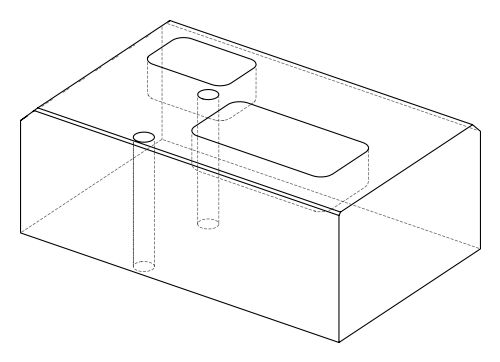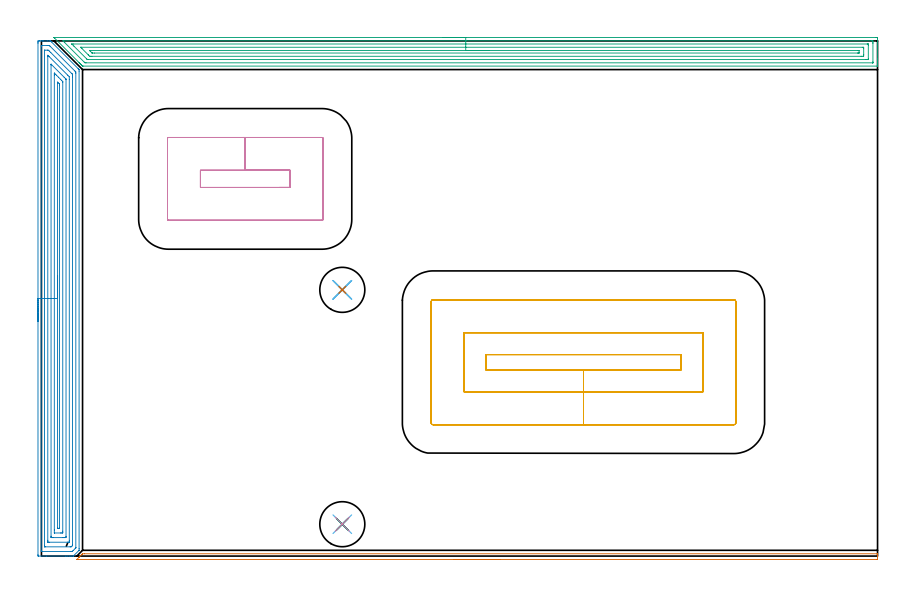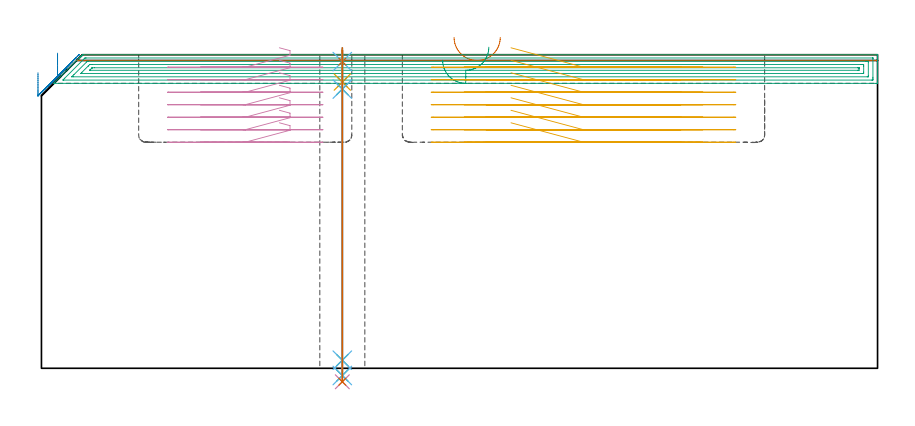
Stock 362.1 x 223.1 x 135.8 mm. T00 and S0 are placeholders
(PLAN: 13 operations, 8 tool changes, 50.3 min)
(1 AREA_MILL | FG_CHAMFER_SURFACE | UGT0205_001 | 2.92 min | 1087 mm3)
(2 AREA_MILL_1 | FG_CHAMFER_SURFACE_1 | UGT0205_001 | 12.48 min | 35335 mm3)
(3 AREA_MILL_2 | FG_CHAMFER_SURFACE_2 | UGT0205_001 | 14.25 min | 26768 mm3)
(4 MILL_RECTANGULAR_POCKET | POCKET_RECTANGULAR_STRAIGHT | NXT0201_007 | Follow Part, ap 6.25, ae 75% | 5.32 min | 207031 mm3)
(5 MILL_RECTANGULAR_POCKET_1 | POCKET_RECTANGULAR_STRAIGHT_1 | NXT0201_007 | Follow Part, ap 6.25, ae 75% | 12.64 min | 463615 mm3)
(6 SPOT_DRILL | STEP1HOLE | NXT0321_9005460120000 | 0.05 min | 156 mm3)
(7 SPOT_DRILL_1 | STEP1HOLE_1 | NXT0321_9005460120000 | 0.05 min | 165 mm3)
(8 DRILL_BLIND_HOLE_INTO_CENTER | STEP1HOLE | UGT0301_198 | 0.06 min | 459 mm3)
(9 GUN_DRILL_THROUGH_HOLE | STEP1HOLE | UGT0307_003 | 0.65 min | 4767 mm3)
(10 SPADE_DRILL_TO_ENLARGE_THROUGH_HOLE | STEP1HOLE | UGT0306_010 | 0.58 min | 35128 mm3)
(11 DRILL_BLIND_HOLE_INTO_CENTER_1 | STEP1HOLE_1 | UGT0301_198 | 0.06 min | 403 mm3)
(12 GUN_DRILL_THROUGH_HOLE_1 | STEP1HOLE_1 | UGT0307_003 | 0.65 min | 4789 mm3)
(13 SPADE_DRILL_TO_ENLARGE_THROUGH_HOLE_1 | STEP1HOLE_1 | UGT0306_010 | 0.58 min | 35163 mm3)
(TOOL UGT0205_001 | Chamfer Mill 20 x 3 x 45 deg. | D20 FL50 Z2)
(TOOL NXT0201_007 | ENDMILL 25mm [R216.25-25050GCK54P 1620] | D25 R3 FL54 Z5)
(TOOL NXT0321_9005460120000 | NC Spot Drill, 142deg, 12mm, Carbide, Uncoated | D12 PA142 FL30 Z2)
(TOOL UGT0301_198 | Twist Drill 7.9 mm | D7.9 PA118 FL73 Z2)
(TOOL UGT0307_003 | Gun Drill 7 mm | D7 PA130 FL24 Z1)
(TOOL UGT0306_010 | Spade Drill 19.5mm | D19.5 PA132 FL10 Z2)
(OP 1 AREA_MILL)
G17 G21 G94 G90
T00 M6
G54
G17 G0 G90 X198.7 Y-1.5 S1061 M3
G43 Z145.8 H0
Z143.3
G94 G1 X198.662 Z142.428 F250.
X198.548 Z141.564
X198.359 Z140.712
X198.097 Z139.88
X197.763 Z139.074
X197.36 Z138.3
X196.892 Z137.564
X196.361 Z136.872
X195.771 Z136.229
X195.128 Z135.64
X194.436 Z135.109
X193.7 Z134.64
X192.926 Z134.237
X192.12 Z133.903
X191.288 Z133.641
X190.437 Z133.452
X189.572 Z133.338
X188.7 Z133.3
X15.782
X15.466 Y-1.498 Z133.302
X15.314 Y-1.494 Z133.305
X15.308 Y-1.492 Z133.307
X16.257 Y-0.542 Z134.256
X16.359 Y-0.439 Z134.357
X16.549 Y-0.25 Z134.548
X17.425 Y0.626 Z135.424
X17.548 Y0.748 Z135.547
X17.699 Y0.898 Z135.696
X17.798 Y0.994 Z135.791
X18.592 Y1. Z135.8
X361.934
X362.09 Y0.998 Z135.789
X362.097 Y0.863 Z135.656
X362.1 Y0.722 Z135.521
Y0.402 Z135.201
Y-0.25 Z134.545
X362.099 Y-1.45 Z133.346
X362.097 Y-1.491 Z133.305
X361.743 Y-1.5 Z133.3
X188.7
X187.829 Z133.338
X186.964 Z133.452
X186.112 Z133.641
X185.28 Z133.903
X184.474 Z134.237
X183.7 Z134.64
X182.964 Z135.109
X182.272 Z135.64
X181.629 Z136.229
X181.04 Z136.872
X180.509 Z137.564
X180.04 Z138.3
X179.637 Z139.074
X179.303 Z139.88
X179.041 Z140.712
X178.852 Z141.564
X178.738 Z142.428
X178.7 Z143.3
G0 Z145.8
M5
M2
(OP 2 AREA_MILL_1)
G17 G21 G94 G90
T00 M6
G54
G17 G0 G90 X-1.5 Y101.55 S1061 M3
G43 Z145.8 H0
Z128.
G94 G1 Y101.588 Z127.128 F250.
Y101.702 Z126.264
Y101.891 Z125.412
Y102.153 Z124.58
Y102.487 Z123.774
Y102.89 Z123.
Y103.358 Z122.264
Y103.89 Z121.572
Y104.479 Z120.929
Y105.122 Z120.34
Y105.814 Z119.808
Y106.55 Z119.34
Y107.324 Z118.937
Y108.13 Z118.603
Y108.962 Z118.341
Y109.814 Z118.152
Y110.678 Z118.038
Y111.55 Z118.
Y222.12
X-1.499 Y222.511 Z118.001
X-1.494 Y223.005 Z118.003
X-1.491 Y223.092 Z118.005
X-1.004 Y223.1 Z118.491
X-0.704 Z118.792
X-0.119 Z119.375
X0.481 Z119.979
X0.765 Z120.262
X2.535 Z122.029
X3.387 Z122.887
X3.861 Z123.361
X3.87 Z123.37
X3.898 Y223.09 Z123.397
X3.963 Y223.037 Z123.462
X4.193 Y222.808 Z123.69
X4.304 Y222.697 Z123.801
X15.88 Y211.12 Z135.38
X16.076 Y210.925 Z135.574
X16.246 Y210.754 Z135.741
X16.284 Y210.714 Z135.775
X16.303 Y210.69 Z135.792
X16.3 Y210.034 Z135.8
Y3.262
X16.302 Y2.51 Z135.797
X16.299 Y2.502 Z135.795
X16.295 Y2.493 Z135.791
X16.251 Y2.45 Z135.749
X16.172 Y2.371 Z135.671
X13.944 Y0.143 Z133.442
X13.851 Y0.05 Z133.349
X13.799 Y0.01 Z133.296
X13.751 Y0. Z133.249
X12.834 Z132.333
X12.265 Z131.761
X11.097 Z130.594
X10.496 Z129.99
X2.133 Z121.63
X-1.223 Z118.274
X-1.306 Y0.001 Z118.191
X-1.492 Y0.01 Z118.005
X-1.499 Y0.196 Z117.999
X-1.5 Y0.589 Z118.
Y111.55
X-0.086 Z119.414
X-0.085 Y220.729 Z119.415
X-0.082 Y220.943 Z119.418
X-0.079 Y221.049 Z119.421
X-0.071 Y221.09 Z119.429
X0.029 Y221.093 Z119.529
X0.398 Y221.099 Z119.898
X2.535 Z122.035
X3.054 Y221.097 Z122.554
X3.419 Y221.09 Z122.919
X3.466 Y221.072 Z122.966
X3.517 Y221.026 Z123.017
X3.618 Y220.929 Z123.118
X3.821 Y220.729 Z123.321
X14.516 Y210.034 Z134.016
X14.677 Y209.868 Z134.177
X14.805 Y209.734 Z134.305
X14.879 Y209.654 Z134.379
X14.886 Y209.143 Z134.386
X14.885 Y3.725 Z134.385
X14.884 Y3.618 Z134.384
X14.881 Y3.565 Z134.381
X14.879 Y3.542 Z134.379
X14.867 Y3.528 Z134.367
X14.765 Y3.418 Z134.265
X14.613 Y3.262 Z134.113
X13.72 Y2.371 Z133.22
X13.429 Y2.09 Z132.929
X13.332 Y2.01 Z132.832
X13.15 Y2.007 Z132.65
X12.633 Y2.001 Z132.133
X0.248 Z119.748
X0.033 Y2.006 Z119.533
X-0.057 Y2.01 Z119.443
X-0.079 Y2.02 Z119.421
X-0.081 Y2.06 Z119.419
X-0.084 Y2.152 Z119.416
X-0.086 Y2.337 Z119.414
Y2.371
Y111.55
X1.328 Z120.828
X1.329 Y218.946 Z120.829
X1.33 Y219.027 Z120.83
X1.333 Y219.067 Z120.833
X1.335 Y219.081 Z120.835
X1.347 Y219.09 Z120.847
X1.5 Y219.098 Z121.
X2.535 Y219.099 Z122.035
X2.687 Y219.097 Z122.187
X2.99 Y219.09 Z122.49
X3.148 Y218.946 Z122.648
X3.419 Y218.679 Z122.919
X4.046 Y218.055 Z123.546
X13.15 Y208.951 Z132.65
X13.323 Y208.775 Z132.823
X13.409 Y208.685 Z132.909
X13.45 Y208.639 Z132.95
X13.465 Y208.614 Z132.965
X13.466 Y208.575 Z132.966
X13.47 Y208.251 Z132.97
X13.471 Y207.928 Z132.971
Y207.36
Y5.045
X13.47 Y4.723 Z132.97
X13.467 Y4.614 Z132.967
X13.464 Y4.579 Z132.964
X13.451 Y4.56 Z132.951
X13.412 Y4.517 Z132.912
X13.15 Y4.249 Z132.65
X13.102 Y4.202 Z132.602
X13.053 Y4.154 Z132.553
X12.963 Y4.074 Z132.463
X12.874 Y4.01 Z132.374
X12.571 Y4.003 Z132.071
X12.418 Y4.001 Z131.918
X1.65 Z121.15
X1.497 Y4.004 Z120.997
X1.396 Y4.01 Z120.896
X1.335 Y4.016 Z120.835
X1.333 Y4.047 Z120.833
X1.331 Y4.154 Z120.831
X1.329 Y4.477 Z120.829
X1.328 Y111.55 Z120.828
X2.743 Z122.243
Y216.273
X2.746 Y216.811 Z122.246
X2.749 Y216.868 Z122.249
X2.751 Y216.888 Z122.251
X2.791 Y216.851 Z122.291
X2.985 Y216.661 Z122.485
X3.379 Y216.273 Z122.879
X11.4 Y208.251 Z130.9
X12.05 Y207.577 Z131.55
X12.057 Y206.469 Z131.557
Y6.827
X12.053 Y6.15 Z131.553
X12.05 Y6.05 Z131.55
X12.043 Y6.01 Z131.543
X11.997 Y6.008 Z131.497
X11.791 Y6.004 Z131.291
X11.381 Y6. Z130.881
X11.318 Z130.818
X3.356 Z122.856
X2.989 Y6.002 Z122.489
X2.806 Y6.005 Z122.306
X2.761 Y6.01 Z122.261
X2.749 Y6.014 Z122.249
X2.747 Y6.027 Z122.247
X2.745 Y6.087 Z122.245
X2.743 Y6.618 Z122.243
Y6.827
Y111.55
X4.157 Z123.657
Y212.708
X4.158 Y212.854 Z123.658
X4.162 Y213.002 Z123.662
X4.164 Y213.026 Z123.664
X4.188 Y213.005 Z123.688
X4.24 Y212.959 Z123.74
X4.304 Y212.897 Z123.804
X9.842 Y207.36 Z129.342
X10.496 Y206.7 Z129.996
X10.61 Y206.581 Z130.11
X10.636 Y206.552 Z130.136
X10.639 Y206.517 Z130.139
X10.641 Y206.469 Z130.141
X10.642 Y206.321 Z130.142
Y8.463
X10.641 Y8.314 Z130.141
X10.636 Y8.027 Z130.136
X10.496 Y8.01 Z129.996
X10.214 Y8.003 Z129.714
X9.612 Y8.001 Z129.112
X9.332 Y8. Z128.832
X5.188 Z124.688
X4.909 Z124.409
X4.304 Y8.004 Z123.804
X4.218 Y8.006 Z123.718
X4.171 Y8.009 Z123.671
X4.164 Y8.166 Z123.664
X4.159 Y8.462 Z123.659
X4.157 Y8.61 Z123.657
Y111.55
X5.571 Z125.071
X5.572 Y208.251 Z125.072
X5.574 Y208.754 Z125.074
X5.578 Y209.143 Z125.078
X5.58 Y209.161 Z125.08
X5.605 Y209.143 Z125.105
X6.073 Y208.678 Z125.573
X6.501 Y208.251 Z126.001
X7.392 Y207.36 Z126.892
X8.284 Y206.469 Z127.784
X8.727 Y206.023 Z128.227
X9.164 Y205.577 Z128.664
X9.222 Y205.509 Z128.722
X9.224 Y205.451 Z128.724
X9.227 Y205.325 Z128.727
X9.228 Y205.072 Z128.728
Y10.778
X9.227 Y10.393 Z128.727
X9.224 Y10.14 Z128.724
X9.222 Y10.022 Z128.722
X9.108 Y10.009 Z128.608
X8.727 Y10.004 Z128.227
X8.232 Y10. Z127.732
X5.577 Y10.001 Z125.077
X5.574 Y10.004 Z125.074
X5.573 Y10.005 Z125.073
X5.571 Y11.284 Z125.071
Y111.55
X6.985 Z126.485
X6.986 Y204.686 Z126.486
X6.99 Y205.096 Z126.49
X6.992 Y205.283 Z126.492
X7.099 Y205.191 Z126.599
X7.605 Y204.686 Z127.105
X7.808 Y204.47 Z127.308
X7.81 Y204.263 Z127.31
X7.815 Y203.823 Z127.315
Y12.175
X7.813 Y12.071 Z127.313
X7.81 Y12.02 Z127.31
X7.809 Y12.014 Z127.309
X7.796 Y12.01 Z127.296
X7.747 Y12.005 Z127.247
X7.574 Y12.001 Z127.074
X7.487 Y12. Z126.987
X7.131 Z126.631
X7.049 Y12.002 Z126.549
X7.037 Y12.003 Z126.537
X7.004 Y12.009 Z126.504
X6.988 Y12.144 Z126.488
X6.986 Y12.175 Z126.486
Y12.203
X6.985 Y111.55 Z126.485
Y112.422 Z126.523
Y113.286 Z126.637
Y114.138 Z126.826
Y114.97 Z127.088
Y115.776 Z127.422
Y116.55 Z127.825
Y117.286 Z128.294
Y117.978 Z128.825
Y118.621 Z129.414
Y119.21 Z130.057
Y119.742 Z130.75
Y120.21 Z131.485
Y120.613 Z132.259
Y120.947 Z133.065
Y121.209 Z133.897
Y121.398 Z134.749
Y121.512 Z135.614
Y121.55 Z136.485
G0 Z145.8
M5
M2
(OP 3 AREA_MILL_2)
G17 G21 G94 G90
T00 M6
G54
G17 G0 G90 X173.75 Y224.6 S1061 M3
G43 Z145.8 H0
Z133.4
G94 G1 X173.788 Z132.528 F250.
X173.902 Z131.664
X174.091 Z130.812
X174.353 Z129.98
X174.687 Z129.174
X175.09 Z128.4
X175.558 Z127.664
X176.089 Z126.972
X176.679 Z126.329
X177.322 Z125.74
X178.014 Z125.209
X178.75 Z124.74
X179.524 Z124.337
X180.33 Z124.003
X181.162 Z123.741
X182.013 Z123.552
X182.878 Z123.438
X183.75 Z123.4
X361.485
X361.912 Y224.596 Z123.403
X362.09 Y224.592 Z123.406
X362.1 Y224.41 Z123.587
Y215.312 Z132.683
Y214.762 Z133.235
Y214.429 Z133.567
Y213.88 Z134.116
Y213.547 Z134.448
Y212.881 Z135.119
Y212.551 Z135.449
X362.093 Y212.208 Z135.782
X362.092 Y212.203 Z135.788
X361.933 Y212.2 Z135.8
X18.072
X17.804 Y212.205 Z135.79
X17.789 Y212.215 Z135.781
X17.713 Y212.285 Z135.711
X17.626 Y212.373 Z135.625
X17.486 Y212.513 Z135.485
X17.333 Y212.665 Z135.331
X17.179 Y212.82 Z135.178
X17.05 Y212.949 Z135.049
X16.892 Y213.106 Z134.889
X16.733 Y213.266 Z134.732
X16.614 Y213.385 Z134.613
X16.451 Y213.547 Z134.448
X16.286 Y213.713 Z134.285
X5.718 Y224.282 Z123.717
X5.568 Y224.432 Z123.567
X5.431 Y224.577 Z123.422
X5.414 Y224.597 Z123.401
X5.568 Y224.6 Z123.4
X183.75
Y223.186 Z124.814
X359.699 Y223.185 Z124.815
X359.768
X360.075 Y223.179 Z124.821
X360.09 Y223.079 Z124.921
X360.097 Y222.86 Z125.14
X360.099 Y222.371 Z125.629
X360.1 Y221.974 Z126.026
X360.099 Y214.034 Z133.966
X360.091 Y213.637 Z134.363
X360.089 Y213.62 Z134.38
X360.084 Y213.618 Z134.382
X360.059 Y213.616 Z134.384
X360.008 Y213.615 Z134.385
X359.905 Y213.614 Z134.386
X19.343 Y213.615 Z134.385
X18.932 Y213.621 Z134.379
X18.83 Y213.632 Z134.368
X18.692 Y213.764 Z134.236
X18.519 Y213.932 Z134.068
X10.079 Y222.371 Z125.629
X9.588 Y222.865 Z125.135
X9.378 Y223.084 Z124.916
X9.29 Y223.179 Z124.821
X9.588 Y223.184 Z124.816
X9.656 Y223.185 Z124.815
X183.75 Y223.186 Z124.814
Y221.772 Z126.228
X357.626 Y221.771 Z126.229
X357.912 Y221.769 Z126.231
X358.007 Y221.768 Z126.232
X358.075 Y221.765 Z126.235
X358.09 Y221.673 Z126.327
X358.095 Y221.488 Z126.512
X358.099 Y221.304 Z126.696
Y215.312 Z132.688
X358.097 Y215.129 Z132.871
X358.09 Y215.066 Z132.934
X358.083 Y215.035 Z132.965
X358.055 Y215.034 Z132.966
X357.912 Y215.031 Z132.969
X357.305 Y215.029 Z132.971
X357.019
X20.305
X20.019 Y215.03 Z132.97
X19.937 Y215.033 Z132.967
X19.89 Y215.035 Z132.965
X19.862 Y215.05 Z132.95
X19.77 Y215.136 Z132.864
X19.589 Y215.312 Z132.688
X14.053 Y220.846 Z127.154
X13.413 Y221.488 Z126.512
X13.16 Y221.746 Z126.254
X13.152 Y221.766 Z126.234
X13.16
X13.767 Y221.771 Z126.229
X183.75 Y221.772 Z126.228
Y220.357 Z127.643
X355.485
X355.976 Y220.353 Z127.647
X356.088 Y220.35 Z127.65
X356.093 Y220.156 Z127.844
X356.1 Y219.749 Z128.251
Y217.102 Z130.898
Y217.076 Z130.924
X356.09 Y216.648 Z131.352
X356.079 Y216.45 Z131.55
X355.871 Y216.446 Z131.554
X355.233 Y216.443 Z131.557
X354.981
X21.84
X21.198 Y216.447 Z131.553
X20.94 Y216.45 Z131.55
X20.305 Y217.044 Z130.956
X20.272 Y217.076 Z130.924
X17.546 Y219.802 Z128.198
X17.02 Y220.353 Z127.647
X17.026 Y220.354 Z127.646
X17.065 Y220.356 Z127.644
X17.145 Y220.357 Z127.643
X17.305
X183.75
Y218.943 Z129.057
X353.447
X353.55 Y218.941 Z129.059
X353.756 Y218.937 Z129.063
X354.09 Y218.927 Z129.073
X354.092 Y218.841 Z129.159
X354.099 Y218.197 Z129.803
X354.096 Y217.959 Z130.041
X354.093 Y217.879 Z130.121
X354.091 Y217.865 Z130.135
X353.996 Y217.862 Z130.138
X353.859 Y217.859 Z130.141
X353.653 Y217.857 Z130.143
X353.55
X22.985
X22.194 Y217.858 Z130.142
X22.092 Y217.86 Z130.14
X21.99 Y217.864 Z130.136
X21.939 Y217.872 Z130.128
X21.907 Y217.899 Z130.101
X21.843 Y217.959 Z130.041
X21.198 Y218.601 Z129.399
X20.963 Y218.841 Z129.159
X20.887 Y218.923 Z129.077
X20.881 Y218.937 Z129.063
X20.924 Y218.939 Z129.061
X20.992 Y218.941 Z129.059
X21.095 Y218.943 Z129.057
X21.198
X183.75
X184.621 Z129.095
X185.486 Z129.209
X186.338 Z129.398
X187.17 Z129.66
X187.976 Z129.994
X188.75 Z130.397
X189.486 Z130.865
X190.178 Z131.396
X190.821 Z131.986
X191.41 Z132.629
X191.941 Z133.321
X192.41 Z134.057
X192.813 Z134.831
X193.147 Z135.637
X193.409 Z136.469
X193.598 Z137.32
X193.712 Z138.185
X193.75 Z139.057
G0 Z145.8
M5
M2
(OP 4 MILL_RECTANGULAR_POCKET)
G17 G21 G94 G90
T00 M6
G54
G17 G0 G90 X103.048 Y159.65 S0 M3
G43 Z145.8 H1
Z138.8
G94 G1 X107.65 Z137.567 F250.
Y167.05 Z135.584
X88.25 Z130.386
X68.85 F500.
Y159.65
X107.65
Y167.05
X88.25
Y181.3
X55.
G3 X54.6 Y180.9 R0.4
G1 Y145.8
G3 X55. Y145.4 R0.4
G1 X121.5
G3 X121.9 Y145.8 R0.4
G1 Y180.9
G3 X121.5 Y181.3 R0.4
G1 X88.25
X87.25
G0 X103.048 Y159.65 Z133.386
G1 X107.65 Z132.152 F250.
Y167.05 Z130.17
X88.25 Z124.971
X68.85 F500.
Y159.65
X107.65
Y167.05
X88.25
Y181.3
X55.
G3 X54.6 Y180.9 R0.4
G1 Y145.8
G3 X55. Y145.4 R0.4
G1 X121.5
G3 X121.9 Y145.8 R0.4
G1 Y180.9
G3 X121.5 Y181.3 R0.4
G1 X88.25
X87.25
G0 X103.048 Y159.65 Z127.971
G1 X107.65 Z126.738 F250.
Y167.05 Z124.755
X88.25 Z119.557
X68.85 F500.
Y159.65
X107.65
Y167.05
X88.25
Y181.3
X55.
G3 X54.6 Y180.9 R0.4
G1 Y145.8
G3 X55. Y145.4 R0.4
G1 X121.5
G3 X121.9 Y145.8 R0.4
G1 Y180.9
G3 X121.5 Y181.3 R0.4
G1 X88.25
X87.25
G0 X103.048 Y159.65 Z122.557
G1 X107.65 Z121.324 F250.
Y167.05 Z119.341
X88.25 Z114.143
X68.85 F500.
Y159.65
X107.65
Y167.05
X88.25
Y181.3
X55.
G3 X54.6 Y180.9 R0.4
G1 Y145.8
G3 X55. Y145.4 R0.4
G1 X121.5
G3 X121.9 Y145.8 R0.4
G1 Y180.9
G3 X121.5 Y181.3 R0.4
G1 X88.25
X87.25
G0 X103.048 Y159.65 Z117.143
G1 X107.65 Z115.91 F250.
Y167.05 Z113.927
X88.25 Z108.729
X68.85 F500.
Y159.65
X107.65
Y167.05
X88.25
Y181.3
X55.
G3 X54.6 Y180.9 R0.4
G1 Y145.8
G3 X55. Y145.4 R0.4
G1 X121.5
G3 X121.9 Y145.8 R0.4
G1 Y180.9
G3 X121.5 Y181.3 R0.4
G1 X88.25
X87.25
G0 X103.048 Y159.65 Z111.729
G1 X107.65 Z110.495 F250.
Y167.05 Z108.512
X88.25 Z103.314
X68.85 F500.
Y159.65
X107.65
Y167.05
X88.25
Y181.3
X55.
G3 X54.6 Y180.9 R0.4
G1 Y145.8
G3 X55. Y145.4 R0.4
G1 X121.5
G3 X121.9 Y145.8 R0.4
G1 Y180.9
G3 X121.5 Y181.3 R0.4
G1 X88.25
X87.25
G0 X103.048 Y159.65 Z106.314
G1 X107.65 Z105.081 F250.
Y167.05 Z103.098
X88.25 Z97.9
X68.85 F500.
Y159.65
X107.65
Y167.05
X88.25
Y181.3
X55.
G3 X54.6 Y180.9 R0.4
G1 Y145.8
G3 X55. Y145.4 R0.4
G1 X121.5
G3 X121.9 Y145.8 R0.4
G1 Y180.9
G3 X121.5 Y181.3 R0.4
G1 X88.25
X87.25
G0 Z145.8
M5
M2
(OP 5 MILL_RECTANGULAR_POCKET_1)
G17 G21 G94 G90
T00 M6
G54
G17 G0 G90 X203.348 Y80.65 S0 M3
G43 Z145.8 H1
Z138.8
G94 G1 X234.75 Z130.386 F250.
X276.95 F500.
Y87.25
X192.55
Y80.65
X234.75
Y71.15
X286.45
Y96.75
X183.05
Y71.15
X234.75
Y56.9
X299.9
G3 X300.7 Y57.7 R0.8
G1 Y110.2
G3 X299.9 Y111. R0.8
G1 X169.6
G3 X168.8 Y110.2 R0.8
G1 Y57.7
G3 X169.6 Y56.9 R0.8
G1 X234.75
X235.75
G0 X203.348 Y80.65 Z133.386
G1 X234.75 Z124.971 F250.
X276.95 F500.
Y87.25
X192.55
Y80.65
X234.75
Y71.15
X286.45
Y96.75
X183.05
Y71.15
X234.75
Y56.9
X299.9
G3 X300.7 Y57.7 R0.8
G1 Y110.2
G3 X299.9 Y111. R0.8
G1 X169.6
G3 X168.8 Y110.2 R0.8
G1 Y57.7
G3 X169.6 Y56.9 R0.8
G1 X234.75
X235.75
G0 X203.348 Y80.65 Z127.971
G1 X234.75 Z119.557 F250.
X276.95 F500.
Y87.25
X192.55
Y80.65
X234.75
Y71.15
X286.45
Y96.75
X183.05
Y71.15
X234.75
Y56.9
X299.9
G3 X300.7 Y57.7 R0.8
G1 Y110.2
G3 X299.9 Y111. R0.8
G1 X169.6
G3 X168.8 Y110.2 R0.8
G1 Y57.7
G3 X169.6 Y56.9 R0.8
G1 X234.75
X235.75
G0 X203.348 Y80.65 Z122.557
G1 X234.75 Z114.143 F250.
X276.95 F500.
Y87.25
X192.55
Y80.65
X234.75
Y71.15
X286.45
Y96.75
X183.05
Y71.15
X234.75
Y56.9
X299.9
G3 X300.7 Y57.7 R0.8
G1 Y110.2
G3 X299.9 Y111. R0.8
G1 X169.6
G3 X168.8 Y110.2 R0.8
G1 Y57.7
G3 X169.6 Y56.9 R0.8
G1 X234.75
X235.75
G0 X203.348 Y80.65 Z117.143
G1 X234.75 Z108.729 F250.
X276.95 F500.
Y87.25
X192.55
Y80.65
X234.75
Y71.15
X286.45
Y96.75
X183.05
Y71.15
X234.75
Y56.9
X299.9
G3 X300.7 Y57.7 R0.8
G1 Y110.2
G3 X299.9 Y111. R0.8
G1 X169.6
G3 X168.8 Y110.2 R0.8
G1 Y57.7
G3 X169.6 Y56.9 R0.8
G1 X234.75
X235.75
G0 X203.348 Y80.65 Z111.729
G1 X234.75 Z103.314 F250.
X276.95 F500.
Y87.25
X192.55
Y80.65
X234.75
Y71.15
X286.45
Y96.75
X183.05
Y71.15
X234.75
Y56.9
X299.9
G3 X300.7 Y57.7 R0.8
G1 Y110.2
G3 X299.9 Y111. R0.8
G1 X169.6
G3 X168.8 Y110.2 R0.8
G1 Y57.7
G3 X169.6 Y56.9 R0.8
G1 X234.75
X235.75
G0 X203.348 Y80.65 Z106.314
G1 X234.75 Z97.9 F250.
X276.95 F500.
Y87.25
X192.55
Y80.65
X234.75
Y71.15
X286.45
Y96.75
X183.05
Y71.15
X234.75
Y56.9
X299.9
G3 X300.7 Y57.7 R0.8
G1 Y110.2
G3 X299.9 Y111. R0.8
G1 X169.6
G3 X168.8 Y110.2 R0.8
G1 Y57.7
G3 X169.6 Y56.9 R0.8
G1 X234.75
X235.75
G0 Z145.8
M5
M2
(OP 6 SPOT_DRILL)
G17 G21 G94 G90
T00 M6
G54
G17 G0 G90 X130.3 Y13.8 S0 M3
G43 Z145.8 H0
G94 G81 G98 Z132.8 F250. R138.8
G80
M5
M2
(OP 7 SPOT_DRILL_1)
G17 G21 G94 G90
T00 M6
G54
G17 G0 G90 X130.3 Y115.3 S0 M3
G43 Z145.8 H0
G94 G81 G98 Z132.8 F250. R138.8
G80
M5
M2
(OP 8 DRILL_BLIND_HOLE_INTO_CENTER)
G17 G21 G94 G90
T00 M6
G54
G17 G0 G90 X130.3 Y13.8 S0 M3
G43 Z145.8 H0
G94 G81 G98 Z123.95 F250. R137.8
G80
M5
M2
(OP 9 GUN_DRILL_THROUGH_HOLE)
G17 G21 G94 G90
T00 M6
G54
G17 G0 G90 X130.3 Y13.8 M8
G43 Z145.8 H0
Z136.396
S716 M3
G94 G1 Z120.921 F125. M26
G4 X.084
Z3.5 F250.
G4 X.084
Z-3.132 F125.
G4 X.084
M5
M9
G0 Z136.396
Z145.8
M2
(OP 10 SPADE_DRILL_TO_ENLARGE_THROUGH_HOLE)
G17 G21 G94 G90
T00 M6
G54
G17 G0 G90 X130.3 Y13.8 S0 M3
G43 Z145.8 H0
G94 G73 G98 Z-5.841 F250. Q17.705 R137.8
G80
M5
M2
(OP 11 DRILL_BLIND_HOLE_INTO_CENTER_1)
G17 G21 G94 G90
T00 M6
G54
G17 G0 G90 X130.3 Y115.3 S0 M3
G43 Z145.8 H0
G94 G81 G98 Z123.95 F250. R137.8
G80
M5
M2
(OP 12 GUN_DRILL_THROUGH_HOLE_1)
G17 G21 G94 G90
T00 M6
G54
G17 G0 G90 X130.3 Y115.3 M8
G43 Z145.8 H0
Z136.396
S716 M3
G94 G1 Z120.921 F125. M26
G4 X.084
Z3.5 F250.
G4 X.084
Z-3.132 F125.
G4 X.084
M5
M9
G0 Z136.396
Z145.8
M2
(OP 13 SPADE_DRILL_TO_ENLARGE_THROUGH_HOLE_1)
G17 G21 G94 G90
T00 M6
G54
G17 G0 G90 X130.3 Y115.3 S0 M3
G43 Z145.8 H0
G94 G73 G98 Z-5.841 F250. Q17.705 R137.8
G80
M5
M2
